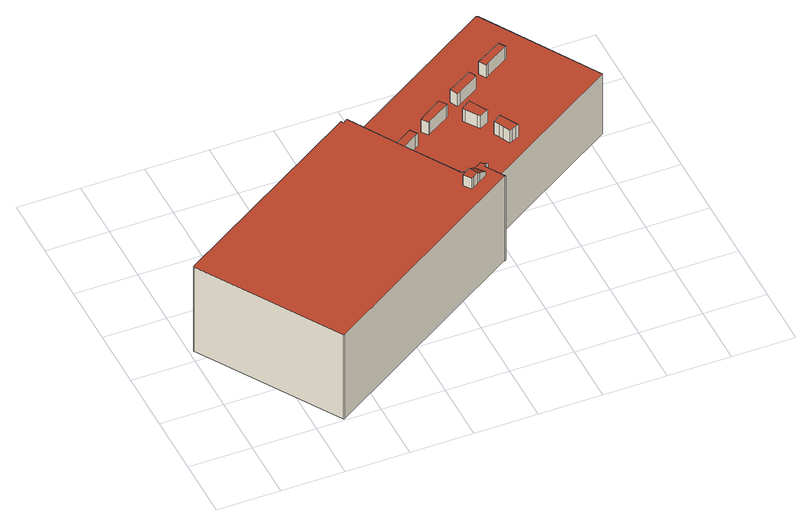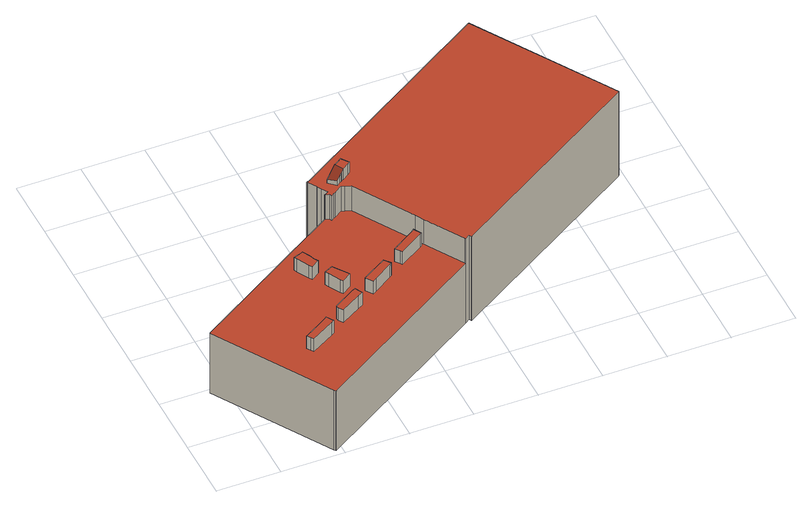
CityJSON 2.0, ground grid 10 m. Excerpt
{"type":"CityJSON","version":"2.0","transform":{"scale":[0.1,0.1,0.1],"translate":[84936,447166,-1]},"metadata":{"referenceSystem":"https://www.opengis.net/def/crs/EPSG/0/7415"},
"CityObjects":{
"building1":{"type":"Building","attributes":{"dak_type":"multiple horizontal","data_area":1665.43,"data_coverage":0.979,"geconstateerd":false,"gid":11568628,"h_dak_50p":15.58,"h_dak_70p":15.61,"h_dak_max":17.78,"h_dak_min":1.14,"h_maaiveld":-0.5,"kas_warenhuis":false,"lod11_replace":false,"ondergronds_type":"above ground","oorspronkelijkbouwjaar":1957,"pw_actueel":"yes","pw_bron":"ahn3","reconstructie_methode":"tudelft3d-geoflow","reconstruction_skipped":false,"rmse_lod12":2.93,"rmse_lod13":0.529,"rmse_lod22":0.367,"rn":1,"status":"Pand in gebruik","t_run":3047.64,"val3dity_codes_lod12":"[]","val3dity_codes_lod13":"[]","val3dity_codes_lod22":"[]"},"children":["building1-1"]},
"building1-1":{"type":"BuildingPart","parents":["building1"],"geometry":[{"type":"Solid","lod":"2.2","boundaries":[[[[0,1,2,3,4,5,6,7,8,9,10,11,12,13,14,15,16,17,18,19,20,21,22,23]],[[24,25,26,27]],[[28,29,25,24]],[[30,31,32,33]],[[34,35,36,37]],[[38,39,31,30]],[[40,41,42,43]],[[33,32,44,45]],[[46,47,48,49]],[[50,51,39,38]],[[52,53,51,50]],[[45,44,54,55]],[[55,54,56,57]],[[58,59,21,20,60]],[[61,62,59,58]],[[63,64,29,28]],[[65,66,67,68]],[[69,16,15,70]],[[70,15,14,71]],[[71,14,13,72]],[[73,3,2,74]],[[74,2,1,75]],[[76,77,78,79]],[[80,4,3,73,81]],[[82,83,84,85]],[[86,87,83,82]],[[27,26,88,89]],[[90,17,16,69]],[[81,73,91,92]],[[49,48,93,94]],[[95,96,97,98]],[[99,5,4,80]],[[100,11,10,101]],[[102,103,104,105]],[[57,56,53,52]],[[106,107,108,109]],[[92,91,110,111]],[[111,110,112,113]],[[68,67,62,61]],[[114,115,116,117]],[[118,23,22,119]],[[120,0,23,118]],[[79,78,121,122]],[[60,20,19,123]],[[123,19,18,124]],[[124,18,17,90]],[[125,8,7,126]],[[113,112,107,106]],[[126,7,6,127]],[[127,6,5,99]],[[128,129,77,76]],[[130,131,132,133]],[[134,135,129,128]],[[133,132,135,134]],[[109,108,136,137]],[[138,139,140,141]],[[98,97,142,143]],[[143,142,64,63]],[[89,88,96,95]],[[144,145,146,147]],[[148,149,66,65]],[[150,151,145,144]],[[101,10,9,152]],[[153,154,131,130]],[[43,42,155,156]],[[105,104,115,114]],[[156,155,87,86]],[[157,158,41,40]],[[147,146,47,46]],[[159,160,161,162]],[[75,1,0,120]],[[163,164,165,166]],[[167,168,169,170]],[[166,165,171,172]],[[117,116,173,174]],[[175,176,139,138]],[[141,140,164,163]],[[177,178,35,34]],[[179,180,178,177]],[[85,84,158,157]],[[122,121,103,102]],[[181,182,183,184]],[[184,183,160,159]],[[37,36,182,181]],[[162,161,180,179]],[[172,171,185,186]],[[186,185,168,167]],[[170,169,187,188]],[[188,187,176,175]],[[189,190,149,148]],[[137,136,190,189]],[[174,173,154,153]],[[152,9,8,125]],[[119,22,21,59]],[[191,12,11,100]],[[72,13,12,191]],[[94,93,192,193]],[[193,192,194,195]],[[195,194,151,150]],[[55,57,52,50,38,30,33,45]],[[27,89,95,98,143,63,28,24]],[[133,134,128,196,114,117,174,153,130]],[[85,157,40,43,156,86,82]],[[122,102,105,114,196,128,76,79]],[[37,181,184,159,162,179,177,34]],[[188,175,138,141,163,166,172,186,167,170]],[[126,127,99,80,81,92,111,113,106,109,137,189,148,65,68,61,58,60,123,124,90,69,70,71,72,191,100,101,152,125],[154,173,116,115,104,103,121,78,77,129,135,132,131]],[[94,193,195,150,144,147,46,49]],[[62,67,66,149,190,136,108,107,112,110,91,73,74,75,120,118,119,59],[53,56,54,44,32,31,39,51],[41,158,84,83,87,155,42],[93,48,47,146,145,151,194,192],[96,88,26,25,29,64,142,97],[187,169,168,185,171,165,164,140,139,176],[183,182,36,35,178,180,161,160]]]],"semantics":{"surfaces":[{"type":"GroundSurface"},{"type":"WallSurface","on_footprint_edge":false},{"type":"WallSurface","on_footprint_edge":true},{"type":"RoofSurface"}],"values":[[0,1,1,1,1,1,1,1,1,1,1,1,1,2,1,1,1,2,2,2,2,2,1,2,1,1,1,2,1,1,1,2,2,1,1,1,1,1,1,1,2,2,1,2,2,2,2,1,2,2,1,1,1,1,1,1,1,1,1,1,1,1,2,1,1,1,1,1,1,1,2,1,1,1,1,1,1,1,1,1,1,1,1,1,1,1,1,1,1,1,1,1,2,2,2,2,1,1,1,3,3,3,3,3,3,3,3,3,3]]}}]}
},
"vertices":[
[612,588,5],[724,406,5],[724,405,5],[478,252,5],[473,249,5],[471,248,5],[477,238,5],[481,232,5],[481,231,5],[489,218,5],[490,217,5],[488,216,5],[488,217,5],[144,3,5],[143,3,5],[7,221,5],[8,222,5],[8,223,5],[322,417,5],[323,417,5],[325,413,5],[332,418,5],[609,590,5],[610,590,5],[563,477,143],[563,477,119],[570,465,119],[570,465,143],[567,479,143],[567,479,119],[505,391,143],[505,391,119],[516,376,119],[516,376,143],[417,381,143],[417,381,119],[415,384,119],[415,384,143],[502,396,143],[502,396,119],[502,439,143],[502,439,119],[508,427,119],[508,427,143],[519,371,119],[519,371,143],[484,411,143],[484,411,119],[486,412,119],[486,412,143],[517,406,143],[517,406,119],[520,402,143],[520,402,119],[533,378,119],[533,378,143],[530,383,119],[530,383,143],[332,418,166],[332,418,119],[325,413,166],[333,417,166],[333,417,119],[605,501,143],[605,501,119],[377,344,166],[377,344,119],[370,356,119],[370,356,166],[8,222,166],[7,221,166],[143,3,166],[144,3,166],[478,252,119],[724,405,119],[724,406,119],[430,226,186],[430,226,166],[426,223,166],[426,223,186],[473,249,166],[478,252,166],[546,455,143],[546,455,119],[542,462,119],[542,462,143],[547,450,143],[547,450,119],[574,468,119],[574,468,143],[8,223,166],[477,252,119],[477,252,166],[478,424,119],[478,424,143],[610,490,143],[610,490,119],[612,491,119],[612,491,143],[471,248,166],[488,216,166],[490,217,166],[439,214,186],[439,214,166],[447,219,166],[447,219,186],[465,255,166],[465,255,119],[461,253,119],[461,253,166],[471,254,119],[471,254,166],[469,258,119],[469,258,166],[448,219,186],[448,219,166],[451,221,166],[451,221,183],[610,590,119],[609,590,119],[612,588,119],[435,211,166],[435,211,186],[323,417,166],[322,417,166],[481,231,166],[481,232,166],[477,238,166],[440,233,186],[440,233,166],[447,237,180],[447,237,166],[444,235,166],[444,235,182],[443,234,183],[443,234,166],[449,245,119],[449,245,166],[548,356,143],[548,356,119],[545,361,119],[545,361,143],[608,496,119],[608,496,143],[447,388,143],[447,388,119],[448,389,119],[448,389,143],[435,250,166],[435,250,119],[439,398,143],[439,398,119],[489,218,166],[453,241,175],[453,241,166],[513,429,119],[513,429,143],[510,443,143],[510,443,119],[382,347,144],[382,347,119],[386,350,119],[386,350,143],[532,352,143],[532,352,119],[536,345,119],[536,345,143],[550,328,143],[550,328,119],[555,330,119],[555,330,143],[539,337,119],[539,337,143],[464,230,166],[464,230,173],[558,337,143],[558,337,119],[423,373,143],[423,373,119],[418,370,143],[418,370,119],[377,360,144],[377,360,119],[375,359,119],[375,359,144],[545,326,119],[545,326,143],[561,332,119],[561,332,143],[444,247,166],[444,247,119],[488,217,166],[473,421,119],[473,421,143],[442,401,119],[442,401,143],[446,222,186]
]}
